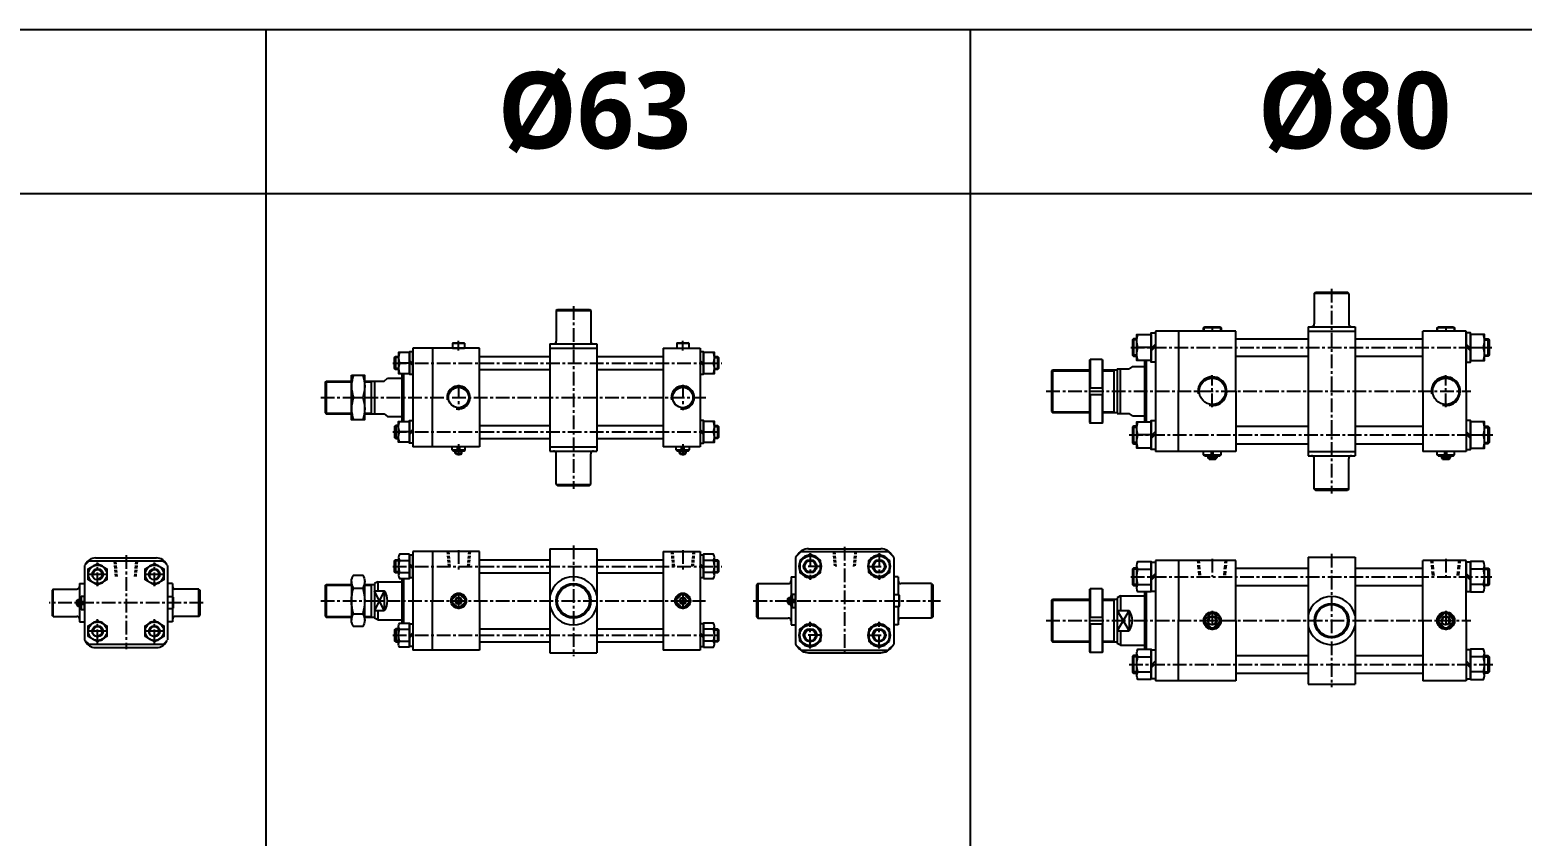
# Model space of a CAD drawing. Extents: x -819 to 29893, y -8942 to 9886.
# Drawn here: x 1222 to 2587, y 3716 to 4453 of the extents above; entities that cross this region are included whole.
import ezdxf

# ---------------------------------------------------------------- set-up
doc = ezdxf.new("R2010")
doc.units = 0
doc.header["$LTSCALE"] = 10
doc.header["$MEASUREMENT"] = 0
for name, pattern in [('CENTER', [2, 1.25, -0.25, 0.25, -0.25]), ('CENTERX2', [4, 2.5, -0.5, 0.5, -0.5]), ('HIDDEN', [0.375, 0.25, -0.125])]:
    doc.linetypes.add(name, pattern=pattern)
doc.layers.get('0').update_dxf_attribs({"linetype": 'CONTINUOUS'})
doc.layers.get('DEFPOINTS').update_dxf_attribs({"linetype": 'CONTINUOUS'})
for name, color, linetype in [('CEN', 1, 'CENTERX2'), ('CENTER', 1, 'CENTER'), ('ML', 7, 'CONTINUOUS'), ('THIN', 3, 'CONTINUOUS'), ('외형선', 3, 'CONTINUOUS')]:
    doc.layers.add(name, color=color, linetype=linetype)
doc.styles.add('문자', font='romans.shx')

msp = doc.modelspace()

# ---------------------------------------------------------------- linework, layer by layer
for p, q in [((4752.9, 4452.8), (0, 4452.8)), ((1438, 2978.5), (1438, 4452.8)), ((2082, 2978.5), (2082, 4452.8)), ((4752.9, 4302.8), (0, 4302.8))]:
    msp.add_line(p, q)
at = {"layer": 'CEN', "color": 1, "linetype": 'CENTER'}
for p, q in [((2412.2, 4215.9), (2412.2, 4028.9)), ((1719, 4200.2), (1719, 4033.2)), ((1719, 3981.3), (1719, 3880.3)), ((2412.2, 3973.7), (2412.2, 3851.7))]:
    msp.add_line(p, q, dxfattribs=at)
at = {"layer": 'CENTER'}
for p, q in [((1935.5, 3974.5), (1935.5, 3950.1)), ((1998.5, 3974.5), (1998.5, 3950.1)), ((1283.9, 3944.1), (1283.9, 3965.9)), ((1335.9, 3944.1), (1335.9, 3965.9)), ((1946.1, 3962.3), (1925, 3962.3)), ((1988, 3962.3), (2009.1, 3962.3)), ((1293.3, 3955), (1274.4, 3955)), ((1345.3, 3955), (1326.4, 3955)), ((1293.3, 3903), (1274.4, 3903)), ((1283.9, 3892.1), (1283.9, 3913.9)), ((1345.3, 3903), (1326.4, 3903)), ((1335.9, 3892.1), (1335.9, 3913.9)), ((1935.5, 3887.1), (1935.5, 3911.5)), ((1998.5, 3887.1), (1998.5, 3911.5)), ((1946.1, 3899.3), (1925, 3899.3)), ((1988, 3899.3), (2009.1, 3899.3))]:
    msp.add_line(p, q, dxfattribs=at)
at = {"layer": 'DEFPOINTS', "color": 0, "linetype": 'ByBlock'}
for p in [(1918, 3908.8), (1281.9, 3888)]:
    msp.add_point(p, dxfattribs=at)
at = {"layer": 'ML'}
for p, q in [((2396.4, 4211.9), (2397.4, 4212.9)), ((2396.4, 4211.9), (2396.4, 4183.9)), ((2427.9, 4211.9), (2396.4, 4211.9)), ((2397.4, 4212.9), (2426.9, 4212.9)), ((2427.9, 4211.9), (2426.9, 4212.9)), ((2427.9, 4211.9), (2427.9, 4183.9)), ((1703.3, 4196.2), (1704.3, 4197.2)), ((1703.3, 4196.2), (1703.3, 4168.2)), ((1703.3, 4196.2), (1734.8, 4196.2)), ((1704.3, 4197.2), (1733.8, 4197.2)), ((1733.8, 4197.2), (1734.8, 4196.2)), ((1734.8, 4196.2), (1734.8, 4168.2)), ((2251.2, 4177.4), (2251.2, 4067.4)), ((2272.2, 4177.4), (2251.2, 4177.4)), ((2295.2, 4180.4), (2296.2, 4181.4)), ((2311.2, 4180.4), (2295.2, 4180.4)), ((2295.2, 4177.4), (2295.2, 4180.4)), ((2296.2, 4181.4), (2310.2, 4181.4)), ((2310.2, 4181.4), (2311.2, 4180.4)), ((2311.2, 4180.4), (2311.2, 4177.4)), ((2390.7, 4181.4), (2390.7, 4063.4)), ((2390.7, 4181.4), (2433.7, 4181.4)), ((2390.7, 4177.4), (2433.7, 4177.4)), ((2433.7, 4181.4), (2433.7, 4063.4)), ((2508.7, 4180.4), (2509.7, 4181.4)), ((2524.7, 4180.4), (2508.7, 4180.4)), ((2508.7, 4177.4), (2508.7, 4180.4)), ((2509.7, 4181.4), (2523.7, 4181.4)), ((2523.7, 4181.4), (2524.7, 4180.4)), ((2524.7, 4180.4), (2524.7, 4177.4)), ((1608.5, 4166.2), (1609, 4166.7)), ((1608.5, 4166.2), (1619.5, 4166.2)), ((1609, 4166.7), (1619, 4166.7)), ((1619.5, 4166.2), (1619, 4166.7)), ((1697.5, 4165.7), (1740.5, 4165.7)), ((1697.5, 4165.7), (1697.5, 4067.7)), ((1740.5, 4165.7), (1740.5, 4067.7)), ((1813.5, 4166.2), (1814, 4166.7)), ((1813.5, 4166.2), (1824.5, 4166.2)), ((1814, 4166.7), (1824, 4166.7)), ((1824.5, 4166.2), (1824, 4166.7)), ((2231.2, 4170.4), (2231.2, 4154.4)), ((2247.2, 4162.4), (2235.2, 4162.4)), ((2247.2, 4161.5), (2251.2, 4165.5)), ((2247.2, 4159.2), (2251.2, 4163.2)), ((2539.2, 4161.5), (2535.2, 4165.5)), ((2539.2, 4159.2), (2535.2, 4163.2)), ((2539.2, 4162.4), (2551.1, 4162.4)), ((2555.1, 4170.4), (2555.1, 4154.4)), ((1556.5, 4142.2), (1556.5, 4154.2)), ((1569, 4150.5), (1572, 4147.5)), ((1569, 4148.8), (1572, 4145.8)), ((1572, 4161.7), (1572, 4071.7)), ((1590, 4161.7), (1572, 4161.7)), ((1633, 4161.7), (1590, 4161.7)), ((1590, 4161.7), (1590, 4116.7)), ((1608.5, 4161.7), (1619.5, 4161.7)), ((1633, 4116.7), (1633, 4161.7)), ((1697.5, 4161.7), (1740.5, 4161.7)), ((1801, 4161.7), (1835, 4161.7)), ((1801, 4161.7), (1801, 4116.7)), ((1813.5, 4161.7), (1824.5, 4161.7)), ((1835, 4161.7), (1835, 4071.7)), ((1838, 4147.5), (1835, 4150.5)), ((1838, 4145.8), (1835, 4148.8)), ((1850.6, 4154.2), (1850.6, 4142.2)), ((2191, 4150.9), (2191.5, 4151.4)), ((2191, 4150.9), (2191, 4093.9)), ((2191.5, 4151.4), (2191.5, 4125.4)), ((2202.5, 4151.4), (2191.5, 4151.4)), ((2202.5, 4151.4), (2202.5, 4125.4)), ((2202.5, 4151.4), (2203, 4150.9)), ((2203, 4093.9), (2203, 4150.9)), ((2241.2, 4150.4), (2241.2, 4094.4)), ((2242.7, 4150.4), (2242.7, 4094.4)), ((1569, 4148.2), (1559.9, 4148.2)), ((1562, 4138.7), (1562, 4094.7)), ((1563.5, 4138.7), (1563.5, 4094.7)), ((1838, 4148.2), (1847.2, 4148.2)), ((2156.2, 4140.9), (2157.2, 4141.9)), ((2156.2, 4140.9), (2156.2, 4103.9)), ((2157.2, 4141.9), (2157.2, 4102.9)), ((2213.2, 4141.9), (2213.2, 4102.9)), ((2216.2, 4142.9), (2216.2, 4101.9)), ((2219.2, 4101.9), (2219.2, 4142.9)), ((2230.2, 4144.9), (2227.2, 4142.9)), ((1492, 4130.7), (1493, 4131.7)), ((1492, 4130.7), (1492, 4102.7)), ((1493, 4131.7), (1493, 4101.7)), ((1534, 4131.7), (1534, 4101.7)), ((1537, 4131.7), (1537, 4101.7)), ((1546, 4131.7), (1549, 4134.2)), ((2191, 4125.4), (2203, 4125.4)), ((1517.9, 4116.7), (1526.3, 4116.7)), ((1590, 4071.7), (1590, 4116.7)), ((1633, 4116.7), (1633, 4071.7)), ((1801, 4116.7), (1801, 4071.7)), ((2191, 4119.4), (2203, 4119.4)), ((2191.5, 4119.4), (2191.5, 4093.4)), ((2202.5, 4119.4), (2202.5, 4093.4)), ((1492, 4102.7), (1493, 4101.7)), ((1546, 4101.7), (1549, 4099.2)), ((2156.2, 4103.9), (2157.2, 4102.9)), ((2191, 4093.9), (2191.5, 4093.4)), ((2202.5, 4093.4), (2203, 4093.9)), ((2230.2, 4099.9), (2227.2, 4101.9)), ((1556.5, 4091.2), (1556.5, 4079.2)), ((1569, 4085.2), (1559.9, 4085.2)), ((1569, 4084.5), (1572, 4087.5)), ((1569, 4082.8), (1572, 4085.8)), ((1838, 4084.5), (1835, 4087.5)), ((1838, 4082.8), (1835, 4085.8)), ((1838, 4085.2), (1847.2, 4085.2)), ((1850.6, 4091.2), (1850.6, 4079.2)), ((2191.5, 4093.4), (2202.5, 4093.4)), ((2231.2, 4090.4), (2231.2, 4074.4)), ((2247.2, 4082.4), (2235.2, 4082.4)), ((2247.2, 4081.5), (2251.2, 4085.5)), ((2247.2, 4079.2), (2251.2, 4083.2)), ((2539.2, 4081.5), (2535.2, 4085.5)), ((2539.2, 4079.2), (2535.2, 4083.2)), ((2539.2, 4082.4), (2551.1, 4082.4)), ((2555.1, 4090.4), (2555.1, 4074.4)), ((1590, 4071.7), (1572, 4071.7)), ((1633, 4071.7), (1590, 4071.7)), ((1620, 4071.7), (1608, 4071.7)), ((1608, 4068.7), (1608, 4071.7)), ((1608, 4068.7), (1612.9, 4068.7)), ((1609, 4067.7), (1608, 4068.7)), ((1619, 4067.7), (1609, 4067.7)), ((1611, 4065.7), (1611, 4067.7)), ((1612.9, 4067.7), (1612.9, 4071.7)), ((1615.2, 4067.7), (1615.2, 4071.7)), ((1615.2, 4068.7), (1620, 4068.7)), ((1617, 4065.7), (1617, 4067.7)), ((1619, 4067.7), (1620, 4068.7)), ((1620, 4068.7), (1620, 4071.7)), ((1697.5, 4071.7), (1740.5, 4071.7)), ((1697.5, 4067.7), (1740.5, 4067.7)), ((1835, 4071.7), (1801, 4071.7)), ((1825, 4071.7), (1813, 4071.7)), ((1813, 4068.7), (1813, 4071.7)), ((1813, 4068.7), (1817.9, 4068.7)), ((1814, 4067.7), (1813, 4068.7)), ((1824, 4067.7), (1814, 4067.7)), ((1816, 4065.7), (1816, 4067.7)), ((1817.9, 4067.7), (1817.9, 4071.7)), ((1820.2, 4067.7), (1820.2, 4071.7)), ((1820.2, 4068.7), (1825, 4068.7)), ((1822, 4065.7), (1822, 4067.7)), ((1824, 4067.7), (1825, 4068.7)), ((1825, 4068.7), (1825, 4071.7)), ((2272.2, 4067.4), (2251.2, 4067.4)), ((2295.2, 4064.4), (2295.2, 4067.4)), ((2302.3, 4063.4), (2302.3, 4067.4)), ((2304, 4063.4), (2304, 4067.4)), ((2311.2, 4064.4), (2311.2, 4067.4)), ((2390.7, 4067.4), (2433.7, 4067.4)), ((2508.7, 4064.4), (2508.7, 4067.4)), ((2515.8, 4063.4), (2515.8, 4067.4)), ((2517.5, 4063.4), (2517.5, 4067.4)), ((2524.7, 4064.4), (2524.7, 4067.4)), ((1612, 4064.7), (1611, 4065.7)), ((1611, 4065.7), (1617, 4065.7)), ((1616, 4064.7), (1612, 4064.7)), ((1616, 4064.7), (1617, 4065.7)), ((1703.3, 4037.2), (1703.3, 4065.2)), ((1734.8, 4037.2), (1734.8, 4065.2)), ((1817, 4064.7), (1816, 4065.7)), ((1816, 4065.7), (1822, 4065.7)), ((1821, 4064.7), (1817, 4064.7)), ((1821, 4064.7), (1822, 4065.7)), ((2296.2, 4063.4), (2295.2, 4064.4)), ((2295.2, 4064.4), (2302.3, 4064.4)), ((2296.2, 4063.4), (2310.2, 4063.4)), ((2299.2, 4063.4), (2299.2, 4061.4)), ((2300.2, 4060.4), (2299.2, 4061.4)), ((2299.2, 4061.4), (2307.2, 4061.4)), ((2300.2, 4060.4), (2306.2, 4060.4)), ((2304, 4064.4), (2311.2, 4064.4)), ((2306.2, 4060.4), (2307.2, 4061.4)), ((2307.2, 4063.4), (2307.2, 4061.4)), ((2310.2, 4063.4), (2311.2, 4064.4)), ((2390.7, 4063.4), (2433.7, 4063.4)), ((2396.4, 4032.9), (2396.4, 4060.9)), ((2427.9, 4032.9), (2427.9, 4060.9)), ((2509.7, 4063.4), (2508.7, 4064.4)), ((2508.7, 4064.4), (2515.8, 4064.4)), ((2509.7, 4063.4), (2523.7, 4063.4)), ((2512.7, 4063.4), (2512.7, 4061.4)), ((2512.7, 4061.4), (2520.7, 4061.4)), ((2513.7, 4060.4), (2512.7, 4061.4)), ((2513.7, 4060.4), (2519.7, 4060.4)), ((2517.5, 4064.4), (2524.7, 4064.4)), ((2519.7, 4060.4), (2520.7, 4061.4)), ((2520.7, 4063.4), (2520.7, 4061.4)), ((2523.7, 4063.4), (2524.7, 4064.4)), ((1703.3, 4037.2), (1734.8, 4037.2)), ((1703.3, 4037.2), (1704.3, 4036.2)), ((1704.3, 4036.2), (1733.8, 4036.2)), ((1733.8, 4036.2), (1734.8, 4037.2)), ((2427.9, 4032.9), (2396.4, 4032.9)), ((2396.4, 4032.9), (2397.4, 4031.9)), ((2397.4, 4031.9), (2426.9, 4031.9)), ((2427.9, 4032.9), (2426.9, 4031.9)), ((1590, 3975.8), (1572, 3975.8)), ((1572, 3975.8), (1572, 3885.8)), ((1633, 3975.8), (1590, 3975.8)), ((1590, 3975.8), (1590, 3930.8)), ((1633, 3930.8), (1633, 3975.8)), ((1697.5, 3978.3), (1697.5, 3883.3)), ((1697.5, 3978.3), (1740.5, 3978.3)), ((1740.5, 3978.3), (1740.5, 3883.3)), ((1801, 3975.8), (1835, 3975.8)), ((1801, 3975.8), (1801, 3930.8)), ((1835, 3975.8), (1835, 3885.8)), ((1927.4, 3975.8), (2006.7, 3975.8)), ((1934, 3978.3), (2000, 3978.3)), ((1271.9, 3963), (1271.9, 3895)), ((1343.9, 3967), (1275.9, 3967)), ((1281.9, 3970), (1337.9, 3970)), ((1347.9, 3963), (1347.9, 3895)), ((1556.5, 3956.3), (1556.5, 3968.3)), ((1559, 3970.5), (1559, 3954.1)), ((1559.9, 3967.8), (1569, 3967.8)), ((1569, 3964.6), (1572, 3961.6)), ((1569, 3962.9), (1572, 3959.9)), ((1838, 3961.6), (1835, 3964.6)), ((1838, 3959.9), (1835, 3962.9)), ((1847.2, 3967.8), (1838, 3967.8)), ((1848, 3954.1), (1848, 3970.5)), ((1850.6, 3968.3), (1850.6, 3956.3)), ((1922, 3970.5), (1922, 3891.1)), ((2012, 3970.5), (2012, 3891.1)), ((2231.2, 3960.7), (2231.2, 3944.7)), ((2234.2, 3942.3), (2234.2, 3963.1)), ((2235.2, 3959.6), (2247.2, 3959.6)), ((2272.2, 3967.7), (2251.2, 3967.7)), ((2251.2, 3967.7), (2251.2, 3857.7)), ((2390.7, 3970.7), (2390.7, 3854.7)), ((2390.7, 3970.7), (2433.7, 3970.7)), ((2433.7, 3970.7), (2433.7, 3854.7)), ((2551.1, 3959.6), (2539.2, 3959.6)), ((2552.2, 3942.3), (2552.2, 3963.1)), ((2555.1, 3960.7), (2555.1, 3944.7)), ((1267.4, 3946.5), (1267.4, 3932)), ((1267.4, 3946.5), (1271.4, 3946.5)), ((1352.4, 3946.5), (1348.4, 3946.5)), ((1352.4, 3946.5), (1352.4, 3934)), ((1492, 3944.8), (1493, 3945.8)), ((1492, 3944.8), (1492, 3916.8)), ((1493, 3945.8), (1493, 3915.8)), ((1516.1, 3948.4), (1516.1, 3913.2)), ((1528.1, 3948.4), (1528.1, 3913.2)), ((1534, 3945.8), (1534, 3915.8)), ((1540, 3948.3), (1537, 3946.6)), ((1537, 3946.6), (1537, 3915)), ((1540, 3948.3), (1540, 3939.8)), ((1559.9, 3956.8), (1569, 3956.8)), ((1562, 3951.3), (1562, 3910.3)), ((1563.5, 3951.3), (1563.5, 3910.3)), ((1847.2, 3956.8), (1838, 3956.8)), ((1887.5, 3946.5), (1886.5, 3945.5)), ((1886.5, 3945.5), (1886.5, 3916)), ((1887.5, 3946.5), (1915.5, 3946.5)), ((1887.5, 3946.5), (1887.5, 3915)), ((1918, 3952.8), (1921.5, 3952.8)), ((1918, 3952.8), (1918, 3949)), ((1918, 3949), (1918, 3908.8)), ((2016, 3952.8), (2012.5, 3952.8)), ((2016, 3952.8), (2016, 3936.3)), ((2046.5, 3946.5), (2018.5, 3946.5)), ((2046.5, 3946.5), (2046.5, 3915)), ((2046.5, 3946.5), (2047.5, 3945.5)), ((2047.5, 3945.5), (2047.5, 3916)), ((2235.2, 3945.8), (2247.2, 3945.8)), ((2247.2, 3951.8), (2251.2, 3955.8)), ((2247.2, 3949.6), (2251.2, 3953.6)), ((2539.2, 3951.8), (2535.2, 3955.8)), ((2539.2, 3949.6), (2535.2, 3953.6)), ((2551.1, 3945.8), (2539.2, 3945.8)), ((1243.4, 3941.5), (1242.4, 3940.5)), ((1242.4, 3940.5), (1242.4, 3917.5)), ((1243.4, 3941.5), (1264.9, 3941.5)), ((1243.4, 3916.5), (1243.4, 3941.5)), ((1264.9, 3931), (1265.9, 3932)), ((1264.9, 3927), (1264.9, 3931)), ((1265.9, 3932), (1265.9, 3926)), ((1265.9, 3932), (1267.9, 3932)), ((1267.9, 3934), (1268.9, 3935)), ((1267.9, 3924), (1267.9, 3934)), ((1267.9, 3930.2), (1271.9, 3930.2)), ((1268.9, 3935), (1268.9, 3930.2)), ((1268.9, 3935), (1271.9, 3935)), ((1271.9, 3923), (1271.9, 3935)), ((1352.4, 3934.5), (1352.4, 3923.5)), ((1352.4, 3934.5), (1352.9, 3934)), ((1352.9, 3934), (1352.9, 3924)), ((1376.4, 3941.5), (1354.9, 3941.5)), ((1376.4, 3916.5), (1376.4, 3941.5)), ((1376.4, 3941.5), (1377.4, 3940.5)), ((1377.4, 3940.5), (1377.4, 3917.5)), ((1517.9, 3942.5), (1526.3, 3942.5)), ((1537, 3939.8), (1546, 3939.8)), ((1546, 3939.8), (1546, 3921.8)), ((1590, 3885.8), (1590, 3930.8)), ((1612.9, 3936.7), (1608.2, 3932)), ((1615.2, 3936.7), (1619.9, 3932)), ((1633, 3930.8), (1633, 3885.8)), ((1801, 3930.8), (1801, 3885.8)), ((1817.9, 3936.7), (1813.2, 3932)), ((1820.2, 3936.7), (1824.9, 3932)), ((1915, 3932.8), (1916, 3933.8)), ((1915, 3928.8), (1915, 3932.8)), ((1916, 3933.8), (1916, 3927.8)), ((1916, 3933.8), (1918, 3933.8)), ((1918, 3935.8), (1919, 3936.8)), ((1918, 3925.8), (1918, 3935.8)), ((1918, 3932), (1922, 3932)), ((1919, 3936.8), (1922, 3936.8)), ((1919, 3936.8), (1919, 3932)), ((1922, 3924.8), (1922, 3936.8)), ((2012, 3936.3), (2012, 3925.3)), ((2016.5, 3936.3), (2016.5, 3925.3)), ((2016.5, 3936.3), (2017, 3935.8)), ((2017, 3935.8), (2017, 3925.8)), ((2156.2, 3931.2), (2157.2, 3932.2)), ((2156.2, 3931.2), (2156.2, 3894.2)), ((2157.2, 3932.2), (2157.2, 3893.2)), ((2191, 3941.2), (2191.5, 3941.7)), ((2191, 3941.2), (2191, 3884.2)), ((2202.5, 3941.7), (2191.5, 3941.7)), ((2191.5, 3941.7), (2191.5, 3915.7)), ((2202.5, 3941.7), (2203, 3941.2)), ((2202.5, 3941.7), (2202.5, 3915.7)), ((2203, 3884.2), (2203, 3941.2)), ((2213.2, 3932.2), (2213.2, 3893.2)), ((2219.2, 3935.2), (2216.2, 3933.5)), ((2216.2, 3933.5), (2216.2, 3891.9)), ((2219.2, 3935.2), (2219.2, 3922)), ((2241.2, 3938.9), (2241.2, 3886.6)), ((2242.7, 3938.9), (2242.7, 3886.6)), ((1243.4, 3916.5), (1242.4, 3917.5)), ((1243.4, 3916.5), (1264.9, 3916.5)), ((1264.9, 3927), (1265.9, 3926)), ((1265.9, 3926), (1267.9, 3926)), ((1267.4, 3926), (1267.4, 3911.5)), ((1267.9, 3927.8), (1271.9, 3927.8)), ((1267.9, 3924), (1268.9, 3923)), ((1268.9, 3927.8), (1268.9, 3923)), ((1268.9, 3923), (1271.9, 3923)), ((1352.4, 3923.5), (1352.9, 3924)), ((1352.4, 3924), (1352.4, 3911.5)), ((1376.4, 3916.5), (1354.9, 3916.5)), ((1376.4, 3916.5), (1377.4, 3917.5)), ((1492, 3916.8), (1493, 3915.8)), ((1517.9, 3919), (1526.3, 3919)), ((1537, 3921.8), (1546, 3921.8)), ((1540, 3921.8), (1540, 3913.3)), ((1608.2, 3929.6), (1612.9, 3924.9)), ((1619.9, 3929.6), (1615.2, 3924.9)), ((1813.2, 3929.6), (1817.9, 3924.9)), ((1824.9, 3929.6), (1820.2, 3924.9)), ((1915, 3928.8), (1916, 3927.8)), ((1916, 3927.8), (1918, 3927.8)), ((1918, 3929.6), (1922, 3929.6)), ((1918, 3925.8), (1919, 3924.8)), ((1919, 3929.6), (1919, 3924.8)), ((1919, 3924.8), (1922, 3924.8)), ((2016, 3925.3), (2016, 3908.8)), ((2016.5, 3925.3), (2017, 3925.8)), ((2216.2, 3922), (2227.2, 3922)), ((2227.2, 3922), (2227.2, 3903.4)), ((2302.3, 3919.7), (2296.2, 3913.5)), ((2304, 3919.7), (2310.1, 3913.5)), ((2515.8, 3919.7), (2509.7, 3913.5)), ((2517.5, 3919.7), (2523.6, 3913.5)), ((1267.4, 3911.5), (1271.4, 3911.5)), ((1352.4, 3911.5), (1348.4, 3911.5)), ((1540, 3913.3), (1537, 3915)), ((1556.5, 3905.3), (1556.5, 3893.3)), ((1559, 3891.1), (1559, 3907.5)), ((1559.9, 3904.8), (1569, 3904.8)), ((1847.2, 3904.8), (1838, 3904.8)), ((1848, 3891.1), (1848, 3907.5)), ((1850.6, 3905.3), (1850.6, 3893.3)), ((1886.5, 3916), (1887.5, 3915)), ((1887.5, 3915), (1915.5, 3915)), ((1918, 3908.8), (1921.5, 3908.8)), ((2016, 3908.8), (2012.5, 3908.8)), ((2046.5, 3915), (2018.5, 3915)), ((2047.5, 3916), (2046.5, 3915)), ((2191, 3915.7), (2203, 3915.7)), ((2191, 3909.7), (2203, 3909.7)), ((2191.5, 3909.7), (2191.5, 3883.7)), ((2202.5, 3909.7), (2202.5, 3883.7)), ((2216.2, 3903.4), (2227.2, 3903.4)), ((2219.2, 3903.4), (2219.2, 3890.2)), ((2296.2, 3911.9), (2302.3, 3905.8)), ((2310.1, 3911.9), (2304, 3905.8)), ((2509.7, 3911.9), (2515.8, 3905.8)), ((2523.6, 3911.9), (2517.5, 3905.8)), ((1343.9, 3891), (1275.9, 3891)), ((1559.9, 3893.8), (1569, 3893.8)), ((1569, 3898.6), (1572, 3901.6)), ((1569, 3896.9), (1572, 3899.9)), ((1838, 3898.6), (1835, 3901.6)), ((1838, 3896.9), (1835, 3899.9)), ((1847.2, 3893.8), (1838, 3893.8)), ((2156.2, 3894.2), (2157.2, 3893.2)), ((2219.2, 3890.2), (2216.2, 3891.9)), ((1281.9, 3888), (1337.9, 3888)), ((1590, 3885.8), (1572, 3885.8)), ((1633, 3885.8), (1590, 3885.8)), ((1697.5, 3883.3), (1740.5, 3883.3)), ((1835, 3885.8), (1801, 3885.8)), ((1927.4, 3885.8), (2006.7, 3885.8)), ((1934, 3883.3), (2000, 3883.3)), ((2191, 3884.2), (2191.5, 3883.7)), ((2191.5, 3883.7), (2202.5, 3883.7)), ((2202.5, 3883.7), (2203, 3884.2)), ((2231.2, 3880.7), (2231.2, 3864.7)), ((2234.2, 3862.3), (2234.2, 3883.1)), ((2235.2, 3879.6), (2247.2, 3879.6)), ((2247.2, 3871.8), (2251.2, 3875.8)), ((2539.2, 3871.8), (2535.2, 3875.8)), ((2551.1, 3879.6), (2539.2, 3879.6)), ((2552.2, 3862.3), (2552.2, 3883.1)), ((2555.1, 3880.7), (2555.1, 3864.7)), ((2235.2, 3865.8), (2247.2, 3865.8)), ((2247.2, 3869.6), (2251.2, 3873.6)), ((2539.2, 3869.6), (2535.2, 3873.6)), ((2551.1, 3865.8), (2539.2, 3865.8)), ((2272.2, 3857.7), (2251.2, 3857.7)), ((2390.7, 3854.7), (2433.7, 3854.7))]:
    msp.add_line(p, q, dxfattribs=at)
at = {"layer": 'ML', "color": 2}
for p, q in [((2295.7, 4177.4), (2295.7, 4180.9)), ((2310.7, 4180.9), (2310.7, 4177.4)), ((2509.2, 4177.4), (2509.2, 4180.9)), ((2524.2, 4180.9), (2524.2, 4177.4)), ((2213.2, 4141.1), (2214.5, 4141.9)), ((1534, 4130.9), (1535.3, 4131.7)), ((1534, 4102.4), (1535.3, 4101.7)), ((2213.2, 4103.6), (2214.5, 4102.9)), ((1611.5, 4065.2), (1611.5, 4067.7)), ((1616.5, 4065.2), (1616.5, 4067.7)), ((1816.5, 4065.2), (1816.5, 4067.7)), ((1821.5, 4065.2), (1821.5, 4067.7)), ((2299.7, 4063.4), (2299.7, 4060.9)), ((2306.7, 4063.4), (2306.7, 4060.9)), ((2513.2, 4063.4), (2513.2, 4060.9)), ((2520.2, 4063.4), (2520.2, 4060.9)), ((1534, 3945), (1535.3, 3945.8)), ((1265.4, 3931.5), (1267.9, 3931.5)), ((1546, 3939.8), (1537, 3921.8)), ((1546, 3921.8), (1537, 3939.8)), ((1915.5, 3933.3), (1918, 3933.3)), ((2213.2, 3931.5), (2214.5, 3932.2)), ((1265.4, 3926.5), (1267.9, 3926.5)), ((1534, 3916.5), (1535.3, 3915.8)), ((1915.5, 3928.3), (1918, 3928.3)), ((2227.2, 3922), (2216.2, 3903.4)), ((2216.2, 3922), (2227.2, 3903.4)), ((2213.2, 3894), (2214.5, 3893.2))]:
    msp.add_line(p, q, dxfattribs=at)
at = {"layer": 'ML', "color": 1, "linetype": 'CENTER'}
for p, q in [((2303.2, 4181.9), (2303.2, 4176.6)), ((2516.7, 4181.9), (2516.7, 4176.6)), ((1614, 4159.7), (1614, 4168.4)), ((1819, 4159.7), (1819, 4168.4)), ((1554, 4148.2), (1854.6, 4148.2)), ((2303.2, 4107.8), (2303.2, 4137)), ((2516.7, 4107.8), (2516.7, 4137)), ((1614, 4128.2), (1614, 4105.2)), ((1819, 4128.2), (1819, 4105.2)), ((1488, 4116.7), (1840, 4116.7)), ((1554, 4085.2), (1853.6, 4085.2)), ((1614, 4073.9), (1614, 4063.5)), ((1819, 4073.9), (1819, 4063.5)), ((2303.2, 4068.3), (2303.2, 4059.4)), ((2516.7, 4068.3), (2516.7, 4059.4)), ((1309.9, 3972.5), (1309.9, 3886.6)), ((1614, 3977), (1614, 3958.8)), ((1819, 3977), (1819, 3957.2)), ((1967, 3980.3), (1967, 3881.3)), ((1554, 3962.3), (1854.6, 3962.3)), ((1488, 3930.8), (1839.7, 3930.8)), ((1614, 3938.5), (1614, 3923.1)), ((1819, 3938.5), (1819, 3923.1)), ((1883.5, 3930.8), (2054.5, 3930.8)), ((1380.4, 3929), (1239.7, 3929)), ((2303.2, 3921.5), (2303.2, 3903.9)), ((2516.7, 3921.5), (2516.7, 3903.9)), ((2294.4, 3912.7), (2312, 3912.7)), ((2507.9, 3912.7), (2525.5, 3912.7)), ((1554, 3899.3), (1853.6, 3899.3))]:
    msp.add_line(p, q, dxfattribs=at)
at = {"layer": 'ML', "color": 7, "linetype": 'Continuous'}
for p, q in [((1608.5, 4166.2), (1608.5, 4161.7)), ((1619.5, 4166.2), (1619.5, 4161.7)), ((1813.5, 4166.2), (1813.5, 4161.7)), ((1824.5, 4166.2), (1824.5, 4161.7)), ((1633, 4154.2), (1697.5, 4154.2)), ((1740.5, 4154.2), (1801, 4154.2)), ((1633, 4142.2), (1697.5, 4142.2)), ((1740.5, 4142.2), (1801, 4142.2)), ((1493, 4131.7), (1516.1, 4131.7)), ((1528.1, 4131.7), (1546, 4131.7)), ((1549, 4134.2), (1562, 4134.2)), ((1493, 4101.7), (1516.1, 4101.7)), ((1528.1, 4101.7), (1546, 4101.7)), ((1549, 4099.2), (1562, 4099.2)), ((1633, 4091.2), (1697.5, 4091.2)), ((1740.5, 4091.2), (1801, 4091.2)), ((1633, 4079.2), (1697.5, 4079.2)), ((1740.5, 4079.2), (1801, 4079.2)), ((1633, 3968.3), (1697.5, 3968.3)), ((1740.5, 3968.3), (1801, 3968.3)), ((1493, 3945.8), (1516.1, 3945.8)), ((1528.1, 3945.8), (1537, 3945.8)), ((1540, 3948.3), (1562, 3948.3)), ((1633, 3956.3), (1697.5, 3956.3)), ((1740.5, 3956.3), (1801, 3956.3)), ((1352.4, 3934.5), (1347.9, 3934.5)), ((2016.5, 3936.3), (2012, 3936.3)), ((1352.4, 3923.5), (1347.9, 3923.5)), ((2016.5, 3925.3), (2012, 3925.3)), ((1493, 3915.8), (1516.1, 3915.8)), ((1528.1, 3915.8), (1537, 3915.8)), ((1540, 3913.3), (1562, 3913.3)), ((1633, 3905.3), (1697.5, 3905.3)), ((1740.5, 3905.3), (1801, 3905.3)), ((1633, 3893.3), (1697.5, 3893.3)), ((1740.5, 3893.3), (1801, 3893.3))]:
    msp.add_line(p, q, dxfattribs=at)
at = {"layer": 'ML', "color": 2, "linetype": 'Continuous'}
for p, q in [((1492.3, 4130.9), (1516.1, 4130.9)), ((1528.1, 4130.9), (1534, 4130.9)), ((1492.3, 4102.4), (1516.1, 4102.4)), ((1528.1, 4102.4), (1534, 4102.4)), ((1492.3, 3945), (1516.1, 3945)), ((1528.1, 3945), (1534, 3945)), ((1492.3, 3916.5), (1516.1, 3916.5)), ((1528.1, 3916.5), (1534, 3916.5))]:
    msp.add_line(p, q, dxfattribs=at)
at = {"layer": 'ML', "color": 6, "linetype": 'HIDDEN'}
for p, q in [((1603.6, 3975.8), (1604.7, 3962.9)), ((1604.7, 3975.8), (1606, 3961.8)), ((1623.4, 3975.8), (1622.1, 3961.8)), ((1624.5, 3975.8), (1623.4, 3962.9)), ((1808.6, 3975.8), (1809.7, 3962.9)), ((1809.7, 3975.8), (1811, 3961.8)), ((1828.4, 3975.8), (1827.1, 3961.8)), ((1829.5, 3975.8), (1828.4, 3962.9)), ((1956.6, 3975.8), (1957.7, 3962.9)), ((1957.7, 3975.8), (1959, 3961.8)), ((1976.4, 3975.8), (1975.1, 3961.8)), ((1977.5, 3975.8), (1976.4, 3962.9)), ((1300.6, 3953), (1299.4, 3967)), ((1301.8, 3953), (1300.6, 3967)), ((1318, 3953), (1319.2, 3967)), ((1319.1, 3953), (1320.3, 3967))]:
    msp.add_line(p, q, dxfattribs=at)
at = {"layer": 'ML', "color": 6, "linetype": 'HIDDEN', "ltscale": 1.5}
for p, q in [((2291.2, 3954.1), (2289.9, 3967.7)), ((2292.4, 3954.1), (2291.2, 3967.7)), ((2313.9, 3954.1), (2315.2, 3967.7)), ((2315.2, 3954.1), (2316.4, 3967.7)), ((2504.7, 3954), (2503.4, 3967.7)), ((2505.9, 3954), (2504.7, 3967.7)), ((2527.4, 3954), (2528.7, 3967.7)), ((2528.7, 3954), (2529.9, 3967.7))]:
    msp.add_line(p, q, dxfattribs=at)
at = {"layer": 'ML'}
for points in [[(2251.2, 4175.7), (2251.2, 4149.1), (2247.2, 4149.1), (2247.2, 4175.7), (2251.2, 4175.7)], [(2535.2, 4175.7), (2535.2, 4149.1), (2539.2, 4149.1), (2539.2, 4175.7), (2535.2, 4175.7)], [(2234.2, 4170.4), (2231.2, 4170.4), (2230.2, 4169.3), (2230.2, 4155.5), (2231.2, 4154.4), (2234.2, 4154.4)], [(2552.2, 4170.4), (2555.1, 4170.4), (2556.2, 4169.3), (2556.2, 4155.5), (2555.1, 4154.4), (2552.2, 4154.4)], [(1559, 4142.2), (1556.5, 4142.2), (1555.5, 4143.1), (1555.5, 4153.2), (1556.5, 4154.2), (1559, 4154.2)], [(1572, 4137.9), (1572, 4158.5), (1569, 4158.5), (1569, 4137.9), (1572, 4137.9)], [(1835, 4158.5), (1835, 4137.9), (1838, 4137.9), (1838, 4158.5), (1835, 4158.5)], [(1848, 4154.2), (1850.6, 4154.2), (1851.5, 4153.2), (1851.5, 4143.1), (1850.6, 4142.2), (1848, 4142.2)], [(1572, 4095.5), (1572, 4074.9), (1569, 4074.9), (1569, 4095.5), (1572, 4095.5)], [(1835, 4095.5), (1835, 4074.9), (1838, 4074.9), (1838, 4095.5), (1835, 4095.5)], [(2251.2, 4095.7), (2251.2, 4069.1), (2247.2, 4069.1), (2247.2, 4095.7), (2251.2, 4095.7)], [(2535.2, 4095.7), (2535.2, 4069.1), (2539.2, 4069.1), (2539.2, 4095.7), (2535.2, 4095.7)], [(1559, 4091.2), (1556.5, 4091.2), (1555.5, 4090.2), (1555.5, 4080.1), (1556.5, 4079.2), (1559, 4079.2)], [(1848, 4091.2), (1850.6, 4091.2), (1851.5, 4090.2), (1851.5, 4080.1), (1850.6, 4079.2), (1848, 4079.2)], [(2234.2, 4090.4), (2231.2, 4090.4), (2230.2, 4089.3), (2230.2, 4075.5), (2231.2, 4074.4), (2234.2, 4074.4)], [(2552.2, 4090.4), (2555.1, 4090.4), (2556.2, 4089.3), (2556.2, 4075.5), (2555.1, 4074.4), (2552.2, 4074.4)], [(1572, 3952), (1572, 3972.6), (1569, 3972.6), (1569, 3952), (1572, 3952)], [(1835, 3972.6), (1835, 3952), (1838, 3952), (1838, 3972.6), (1835, 3972.6)], [(1926, 3967.8), (1926, 3956.8), (1935.5, 3951.3), (1945, 3956.8), (1945, 3967.8), (1935.5, 3973.3), (1926, 3967.8)], [(2008, 3967.8), (2008, 3956.8), (1998.5, 3951.3), (1989, 3956.8), (1989, 3967.8), (1998.5, 3973.3), (2008, 3967.8)], [(1275.4, 3950.1), (1275.4, 3959.9), (1283.9, 3964.8), (1292.4, 3959.9), (1292.4, 3950.1), (1283.9, 3945.2), (1275.4, 3950.1)], [(1327.4, 3950.1), (1327.4, 3959.9), (1335.9, 3964.8), (1344.4, 3959.9), (1344.4, 3950.1), (1335.9, 3945.2), (1327.4, 3950.1)], [(1559, 3956.3), (1556.5, 3956.3), (1555.5, 3957.2), (1555.5, 3967.3), (1556.5, 3968.3), (1559, 3968.3)], [(1848, 3968.3), (1850.6, 3968.3), (1851.5, 3967.3), (1851.5, 3957.2), (1850.6, 3956.3), (1848, 3956.3)], [(2234.2, 3960.7), (2231.2, 3960.7), (2230.2, 3959.6), (2230.2, 3945.8), (2231.2, 3944.7), (2234.2, 3944.7)], [(2251.2, 3966), (2251.2, 3939.4), (2247.2, 3939.4), (2247.2, 3966), (2251.2, 3966)], [(2535.2, 3966), (2535.2, 3939.4), (2539.2, 3939.4), (2539.2, 3966), (2535.2, 3966)], [(2552.2, 3960.7), (2555.1, 3960.7), (2556.2, 3959.6), (2556.2, 3945.8), (2555.1, 3944.7), (2552.2, 3944.7)], [(1275.4, 3898.1), (1275.4, 3907.9), (1283.9, 3912.8), (1292.4, 3907.9), (1292.4, 3898.1), (1283.9, 3893.2), (1275.4, 3898.1)], [(1327.4, 3898.1), (1327.4, 3907.9), (1335.9, 3912.8), (1344.4, 3907.9), (1344.4, 3898.1), (1335.9, 3893.2), (1327.4, 3898.1)], [(1559, 3905.3), (1556.5, 3905.3), (1555.5, 3904.3), (1555.5, 3894.2), (1556.5, 3893.3), (1559, 3893.3)], [(1572, 3909.6), (1572, 3889), (1569, 3889), (1569, 3909.6), (1572, 3909.6)], [(1835, 3909.6), (1835, 3889), (1838, 3889), (1838, 3909.6), (1835, 3909.6)], [(1848, 3905.3), (1850.6, 3905.3), (1851.5, 3904.3), (1851.5, 3894.2), (1850.6, 3893.3), (1848, 3893.3)], [(1926, 3893.8), (1926, 3904.8), (1935.5, 3910.3), (1945, 3904.8), (1945, 3893.8), (1935.5, 3888.3), (1926, 3893.8)], [(2008, 3893.8), (2008, 3904.8), (1998.5, 3910.3), (1989, 3904.8), (1989, 3893.8), (1998.5, 3888.3), (2008, 3893.8)], [(2234.2, 3880.7), (2231.2, 3880.7), (2230.2, 3879.6), (2230.2, 3865.8), (2231.2, 3864.7), (2234.2, 3864.7)], [(2251.2, 3886), (2251.2, 3859.4), (2247.2, 3859.4), (2247.2, 3886), (2251.2, 3886)], [(2535.2, 3886), (2535.2, 3859.4), (2539.2, 3859.4), (2539.2, 3886), (2535.2, 3886)], [(2552.2, 3880.7), (2555.1, 3880.7), (2556.2, 3879.6), (2556.2, 3865.8), (2555.1, 3864.7), (2552.2, 3864.7)]]:
    msp.add_lwpolyline(points, dxfattribs=at)
for points in [[(2235.2, 4150.4, -0.178633), (2235.2, 4162.4, -0.178633), (2235.2, 4174.4)], [(2551.1, 4150.4, 0.178633), (2551.1, 4162.4, 0.178633), (2551.1, 4174.4)], [(1559.9, 4157.7, 0.178633), (1559.9, 4148.2, 0.178633), (1559.9, 4138.7)], [(1847.2, 4138.7, 0.178633), (1847.2, 4148.2, 0.178633), (1847.2, 4157.7)], [(1517.9, 4137.2, 0.178633), (1517.9, 4116.7, 0.178633), (1517.9, 4096.2)], [(1526.3, 4137.2, -0.178633), (1526.3, 4116.7, -0.178633), (1526.3, 4096.2)], [(1559.9, 4075.7, -0.178633), (1559.9, 4085.2, -0.178633), (1559.9, 4094.7)], [(1847.2, 4075.7, 0.178633), (1847.2, 4085.2, 0.178633), (1847.2, 4094.7)], [(2235.2, 4070.4, -0.178633), (2235.2, 4082.4, -0.178633), (2235.2, 4094.4)], [(2551.1, 4070.4, 0.178633), (2551.1, 4082.4, 0.178633), (2551.1, 4094.4)], [(1569, 3973.3), (1559.9, 3973.3, 0.309401), (1559.9, 3967.8, 0.154701), (1559.9, 3956.8, 0.309401), (1559.9, 3951.3), (1569, 3951.3), (1569, 3973.3)], [(1838, 3951.3), (1847.2, 3951.3, 0.309401), (1847.2, 3956.8, 0.154701), (1847.2, 3967.8, 0.309401), (1847.2, 3973.3), (1838, 3973.3), (1838, 3951.3)], [(2247.2, 3938.9), (2235.2, 3938.9, -0.309401), (2235.2, 3945.8, -0.154701), (2235.2, 3959.6, -0.309401), (2235.2, 3966.6), (2247.2, 3966.6), (2247.2, 3938.9)], [(2539.2, 3938.9), (2551.1, 3938.9, 0.309401), (2551.1, 3945.8, 0.154701), (2551.1, 3959.6, 0.309401), (2551.1, 3966.6), (2539.2, 3966.6), (2539.2, 3938.9)], [(1517.9, 3942.5, -0.309401), (1517.9, 3954.3), (1526.3, 3954.3, -0.309401), (1526.3, 3942.5, -0.154701), (1526.3, 3919, -0.309401), (1526.3, 3907.3), (1517.9, 3907.3, -0.309401), (1517.9, 3919, -0.154701), (1517.9, 3942.5, 0.178633)], [(1569, 3888.3), (1559.9, 3888.3, -0.309401), (1559.9, 3893.8, -0.154701), (1559.9, 3904.8, -0.309401), (1559.9, 3910.3), (1569, 3910.3), (1569, 3888.3)], [(1838, 3888.3), (1847.2, 3888.3, 0.309401), (1847.2, 3893.8, 0.154701), (1847.2, 3904.8, 0.309401), (1847.2, 3910.3), (1838, 3910.3), (1838, 3888.3)], [(2247.2, 3858.9), (2235.2, 3858.9, -0.309401), (2235.2, 3865.8, -0.154701), (2235.2, 3879.6, -0.309401), (2235.2, 3886.6), (2247.2, 3886.6), (2247.2, 3858.9)], [(2539.2, 3858.9), (2551.1, 3858.9, 0.309401), (2551.1, 3865.8, 0.154701), (2551.1, 3879.6, 0.309401), (2551.1, 3886.6), (2539.2, 3886.6), (2539.2, 3858.9)]]:
    msp.add_lwpolyline(points, format="xyb", dxfattribs=at)
for points in [[(2247.2, 4150.4), (2234.2, 4150.4), (2234.2, 4174.4), (2247.2, 4174.4)], [(2539.2, 4150.4), (2552.2, 4150.4), (2552.2, 4174.4), (2539.2, 4174.4)], [(1569, 4157.7), (1559, 4157.7), (1559, 4138.7), (1569, 4138.7)], [(1838, 4138.7), (1848, 4138.7), (1848, 4157.7), (1838, 4157.7)], [(1516.1, 4137.2), (1528.1, 4137.2), (1528.1, 4096.2), (1516.1, 4096.2)], [(1569, 4075.7), (1559, 4075.7), (1559, 4094.7), (1569, 4094.7)], [(1838, 4075.7), (1848, 4075.7), (1848, 4094.7), (1838, 4094.7)], [(2247.2, 4070.4), (2234.2, 4070.4), (2234.2, 4094.4), (2247.2, 4094.4)], [(2539.2, 4070.4), (2552.2, 4070.4), (2552.2, 4094.4), (2539.2, 4094.4)]]:
    msp.add_lwpolyline(points, close=True, dxfattribs=at)
for centre, radius in [((1614, 4116.7), 9.32), ((1819, 4116.7), 9.32), ((2303.2, 4122.4), 12), ((2516.7, 4122.4), 12), ((1935.5, 3962.3), 9.5), ((1998.5, 3962.3), 9.5), ((1283.9, 3955), 8.5), ((1283.9, 3955), 5), ((1335.9, 3955), 8.5), ((1335.9, 3955), 5), ((1935.5, 3962.3), 6), ((1998.5, 3962.3), 6), ((1719, 3930.8), 15.8), ((1719, 3930.8), 14.8), ((1614, 3930.8), 7), ((1614, 3930.8), 6), ((1614, 3930.8), 3), ((1819, 3930.8), 7), ((1819, 3930.8), 6), ((1819, 3930.8), 3), ((2303.2, 3912.7), 8), ((2303.2, 3912.7), 7), ((2303.2, 3912.7), 4), ((2412.2, 3912.7), 15.7), ((2412.2, 3912.7), 14.7), ((2516.7, 3912.7), 8), ((2516.7, 3912.7), 7), ((2516.7, 3912.7), 4), ((1283.9, 3903), 8.5), ((1283.9, 3903), 5), ((1335.9, 3903), 8.5), ((1335.9, 3903), 5), ((1935.5, 3899.3), 9.5), ((1935.5, 3899.3), 6), ((1998.5, 3899.3), 9.5), ((1998.5, 3899.3), 6)]:
    msp.add_circle(centre, radius, dxfattribs=at)
at = {"layer": 'ML', "color": 2}
for centre, radius in [((1935.5, 3962.3), 5.05), ((1998.5, 3962.3), 5.05), ((1614, 3930.8), 2.5), ((1819, 3930.8), 2.5), ((1935.5, 3899.3), 5.05), ((1998.5, 3899.3), 5.05)]:
    msp.add_circle(centre, radius, dxfattribs=at)
at = {"layer": 'ML'}
for centre, radius, start, end in [((2393.9, 4183.9), 2.5, 270, 0), ((2430.4, 4183.9), 2.5, 180, 270), ((1700.8, 4168.2), 2.5, 270, 0), ((1737.3, 4168.2), 2.5, 180, 270), ((1700.8, 4065.2), 2.5, 0, 90), ((1737.3, 4065.2), 2.5, 90, 180), ((2393.9, 4060.9), 2.5, 0, 90), ((2430.4, 4060.9), 2.5, 90, 180), ((1967, 3930.8), 60, 131.4096, 138.5904), ((1934, 3966.3), 12, 90, 150.8418), ((1935.5, 3962.3), 10.3, 97.2691, 142.7309), ((1935.5, 3962.3), 10.3, 37.2691, 82.7309), ((1998.5, 3962.3), 10.3, 97.2691, 142.7309), ((1998.5, 3962.3), 10.3, 37.2691, 82.7309), ((2000, 3966.3), 12, 29.1582, 90), ((1967, 3930.8), 60, 41.4096, 48.5904), ((1309.9, 3929), 51, 131.8325, 138.2062), ((1281.9, 3960), 10, 90, 157.2812), ((1283.9, 3955), 8.8, 104.9963, 135.0037), ((1283.9, 3955), 8.8, 44.9963, 75.0037), ((1283.9, 3955), 8.8, 344.9963, 15.0037), ((1335.9, 3955), 8.8, 104.9963, 135.0037), ((1337.9, 3960), 10, 22.7188, 90), ((1335.9, 3955), 8.8, 44.9963, 75.0037), ((1309.9, 3929), 51, 41.8712, 48.1675), ((1335.9, 3955), 8.8, 344.9963, 15.0037), ((1935.5, 3962.3), 10.3, 157.2691, 202.7309), ((1935.5, 3962.3), 10.3, 337.2691, 22.7309), ((1998.5, 3962.3), 10.3, 157.2691, 202.7309), ((1998.5, 3962.3), 10.3, 337.2691, 22.7309), ((1264.9, 3944), 2.5, 270, 0), ((1271.4, 3947), 0.5, 270, 0), ((1283.9, 3955), 8.8, 284.9963, 315.0037), ((1335.9, 3955), 8.8, 284.9963, 315.0037), ((1348.4, 3947), 0.5, 180, 270), ((1354.9, 3944), 2.5, 180, 270), ((1719, 3930.8), 22, 12.2388, 167.7612), ((1915.5, 3949), 2.5, 270, 0), ((1921.5, 3953.3), 0.5, 270, 0), ((1935.5, 3962.3), 10.3, 217.2691, 262.7309), ((1935.5, 3962.3), 10.3, 277.2691, 322.7309), ((1998.5, 3962.3), 10.3, 217.2691, 262.7309), ((1998.5, 3962.3), 10.3, 277.2691, 322.7309), ((2012.5, 3953.3), 0.5, 180, 270), ((2018.5, 3949), 2.5, 180, 270), ((1534, 3930.8), 15, 323.183, 36.817), ((2412.2, 3912.7), 22, 12.2388, 167.7612), ((1264.9, 3914), 2.5, 0, 90), ((1354.9, 3914), 2.5, 90, 180), ((1719, 3930.8), 22, 192.2388, 347.7612), ((2214.3, 3912.7), 15.8, 324.1474, 35.8526), ((1271.4, 3911), 0.5, 0, 90), ((1283.9, 3903), 8.8, 104.9963, 135.0037), ((1283.9, 3903), 8.8, 44.9963, 75.0037), ((1283.9, 3903), 8.8, 344.9963, 15.0037), ((1335.9, 3903), 8.8, 104.9963, 135.0037), ((1335.9, 3903), 8.8, 44.9963, 75.0037), ((1335.9, 3903), 8.8, 344.9963, 15.0037), ((1348.4, 3911), 0.5, 90, 180), ((1915.5, 3912.5), 2.5, 0, 90), ((1921.5, 3908.3), 0.5, 0, 90), ((1935.5, 3899.3), 10.3, 157.2691, 202.7309), ((1935.5, 3899.3), 10.3, 97.2691, 142.7309), ((1935.5, 3899.3), 10.3, 37.2691, 82.7309), ((1935.5, 3899.3), 10.3, 337.2691, 22.7309), ((1998.5, 3899.3), 10.3, 157.2691, 202.7309), ((1998.5, 3899.3), 10.3, 97.2691, 142.7309), ((1998.5, 3899.3), 10.3, 37.2691, 82.7309), ((1998.5, 3899.3), 10.3, 337.2691, 22.7309), ((2012.5, 3908.3), 0.5, 90, 180), ((2018.5, 3912.5), 2.5, 90, 180), ((2412.2, 3912.7), 22, 192.2388, 347.7612), ((1309.9, 3929), 51, 221.7938, 228.1675), ((1281.9, 3898), 10, 202.7188, 270), ((1283.9, 3903), 8.8, 284.9963, 315.0037), ((1337.9, 3898), 10, 270, 337.2812), ((1335.9, 3903), 8.8, 284.9963, 315.0037), ((1309.9, 3929), 51, 311.8325, 318.1288), ((1967, 3930.8), 60, 221.4096, 228.5904), ((1934, 3895.3), 12, 209.1582, 270), ((1935.5, 3899.3), 10.3, 217.2691, 262.7309), ((1935.5, 3899.3), 10.3, 277.2691, 322.7309), ((1998.5, 3899.3), 10.3, 217.2691, 262.7309), ((1998.5, 3899.3), 10.3, 277.2691, 322.7309), ((2000, 3895.3), 12, 270, 330.8418), ((1967, 3930.8), 60, 311.4096, 318.5904)]:
    msp.add_arc(centre, radius, start, end, dxfattribs=at)
at = {"layer": 'ML', "color": 2}
for centre, radius, start, end in [((2303.2, 4122.4), 13.2, 256.7423, 190.0921), ((2516.7, 4122.4), 13.2, 256.7423, 190.0921), ((1614, 4116.7), 10.5, 257.7131, 191.0431), ((1819, 4116.7), 10.5, 257.7131, 191.0431), ((1283.9, 3955), 4.19, 259.5017, 192.7138), ((1335.9, 3955), 4.19, 259.5017, 192.7138), ((1614, 3930.8), 6.5, 262.191, 185.6433), ((1819, 3930.8), 6.5, 262.191, 185.6433), ((2303.2, 3912.7), 7.5, 261.0124, 189.6973), ((2516.7, 3912.7), 7.5, 261.0124, 189.6973), ((1283.9, 3903), 4.19, 259.5017, 192.7138), ((1335.9, 3903), 4.19, 259.5017, 192.7138), ((2303.2, 3912.7), 3.5, 257.328, 189.2411), ((2516.7, 3912.7), 3.5, 257.328, 189.2411)]:
    msp.add_arc(centre, radius, start, end, dxfattribs=at)
at = {"layer": 'THIN', "color": 2}
for p, q in [((2234.2, 4169.3), (2230.2, 4169.3)), ((2552.2, 4169.3), (2556.2, 4169.3)), ((1559, 4153.2), (1555.5, 4153.2)), ((1848, 4153.2), (1851.5, 4153.2)), ((2234.2, 4155.5), (2230.2, 4155.5)), ((2552.2, 4155.5), (2556.2, 4155.5)), ((1559, 4143.1), (1555.5, 4143.1)), ((1848, 4143.1), (1851.5, 4143.1)), ((1559, 4090.2), (1555.5, 4090.2)), ((1559, 4080.1), (1555.5, 4080.1)), ((1848, 4090.2), (1851.5, 4090.2)), ((1848, 4080.1), (1851.5, 4080.1)), ((2234.2, 4089.3), (2230.2, 4089.3)), ((2552.2, 4089.3), (2556.2, 4089.3)), ((2234.2, 4075.5), (2230.2, 4075.5)), ((2552.2, 4075.5), (2556.2, 4075.5)), ((1559, 3967.3), (1555.5, 3967.3)), ((1559, 3957.2), (1555.5, 3957.2)), ((1848, 3967.3), (1851.5, 3967.3)), ((1848, 3957.2), (1851.5, 3957.2)), ((2234.2, 3959.6), (2230.2, 3959.6)), ((2552.2, 3959.6), (2556.2, 3959.6)), ((2234.2, 3945.8), (2230.2, 3945.8)), ((2552.2, 3945.8), (2556.2, 3945.8)), ((1559, 3904.3), (1555.5, 3904.3)), ((1848, 3904.3), (1851.5, 3904.3)), ((1559, 3894.2), (1555.5, 3894.2)), ((1848, 3894.2), (1851.5, 3894.2)), ((2234.2, 3879.6), (2230.2, 3879.6)), ((2552.2, 3879.6), (2556.2, 3879.6)), ((2234.2, 3865.8), (2230.2, 3865.8)), ((2552.2, 3865.8), (2556.2, 3865.8))]:
    msp.add_line(p, q, dxfattribs=at)
at = {"layer": '외형선', "color": 7}
for p, q in [((2324.7, 4177.4), (2272.2, 4177.4)), ((2272.2, 4177.4), (2272.2, 4122.4)), ((2324.7, 4122.4), (2324.7, 4177.4)), ((2535.2, 4177.4), (2495.7, 4177.4)), ((2495.7, 4122.4), (2495.7, 4177.4)), ((2535.2, 4122.4), (2535.2, 4177.4)), ((2272.2, 4067.4), (2272.2, 4122.4)), ((2324.7, 4122.4), (2324.7, 4067.4)), ((2495.7, 4122.4), (2495.7, 4067.4)), ((2535.2, 4122.4), (2535.2, 4067.4)), ((2324.7, 4067.4), (2272.2, 4067.4)), ((2535.2, 4067.4), (2495.7, 4067.4)), ((2324.7, 3967.7), (2272.2, 3967.7)), ((2272.2, 3967.7), (2272.2, 3912.7)), ((2324.7, 3912.7), (2324.7, 3967.7)), ((2535.2, 3967.7), (2495.7, 3967.7)), ((2495.7, 3912.7), (2495.7, 3967.7)), ((2535.2, 3912.7), (2535.2, 3967.7)), ((2272.2, 3857.7), (2272.2, 3912.7)), ((2324.7, 3912.7), (2324.7, 3857.7)), ((2495.7, 3912.7), (2495.7, 3857.7)), ((2535.2, 3912.7), (2535.2, 3857.7)), ((2324.7, 3857.7), (2272.2, 3857.7)), ((2535.2, 3857.7), (2495.7, 3857.7))]:
    msp.add_line(p, q, dxfattribs=at)
at = {"layer": '외형선', "color": 1, "linetype": 'CENTER'}
for p, q in [((2228.7, 4162.4), (2558.9, 4162.4)), ((2151.4, 4122.4), (2539.6, 4122.4)), ((2227.2, 4082.4), (2561.3, 4082.4)), ((2303.2, 3969.1), (2303.2, 3952.7)), ((2516.7, 3969.1), (2516.7, 3951.8)), ((2228.7, 3952.7), (2558.9, 3952.7)), ((2151.4, 3912.7), (2539.6, 3912.7)), ((2227.2, 3872.7), (2561.3, 3872.7))]:
    msp.add_line(p, q, dxfattribs=at)
at = {"layer": '외형선', "color": 7, "linetype": 'Continuous'}
for p, q in [((2324.7, 4170.4), (2390.7, 4170.4)), ((2433.7, 4170.4), (2495.7, 4170.4)), ((2324.7, 4154.4), (2390.7, 4154.4)), ((2433.7, 4154.4), (2495.7, 4154.4)), ((2157.2, 4141.9), (2191, 4141.9)), ((2203, 4141.9), (2216.2, 4141.9)), ((2216.2, 4142.9), (2227.2, 4142.9)), ((2230.2, 4144.9), (2241.2, 4144.9)), ((2157.2, 4102.9), (2191, 4102.9)), ((2203, 4102.9), (2216.2, 4102.9)), ((2216.2, 4101.9), (2227.2, 4101.9)), ((2230.2, 4099.9), (2241.2, 4099.9)), ((2324.7, 4090.4), (2390.7, 4090.4)), ((2433.7, 4090.4), (2495.7, 4090.4)), ((2324.7, 4074.4), (2390.7, 4074.4)), ((2433.7, 4074.4), (2495.7, 4074.4)), ((2324.7, 3960.7), (2390.7, 3960.7)), ((2433.7, 3960.7), (2495.7, 3960.7)), ((2324.7, 3944.7), (2390.7, 3944.7)), ((2433.7, 3944.7), (2495.7, 3944.7)), ((2157.2, 3932.2), (2191, 3932.2)), ((2203, 3932.2), (2216.2, 3932.2)), ((2219.2, 3935.2), (2241.2, 3935.2)), ((2157.2, 3893.2), (2191, 3893.2)), ((2203, 3893.2), (2216.2, 3893.2)), ((2219.2, 3890.2), (2241.2, 3890.2)), ((2324.7, 3880.7), (2390.7, 3880.7)), ((2433.7, 3880.7), (2495.7, 3880.7)), ((2324.7, 3864.7), (2390.7, 3864.7)), ((2433.7, 3864.7), (2495.7, 3864.7))]:
    msp.add_line(p, q, dxfattribs=at)
at = {"layer": '외형선', "color": 2, "linetype": 'Continuous'}
for p, q in [((2156.4, 4141.1), (2191, 4141.1)), ((2203, 4141.1), (2213.2, 4141.1)), ((2156.4, 4103.6), (2191, 4103.6)), ((2203, 4103.6), (2213.2, 4103.6)), ((2156.4, 3931.5), (2191, 3931.5)), ((2203, 3931.5), (2213.2, 3931.5)), ((2156.4, 3894), (2191, 3894)), ((2203, 3894), (2213.2, 3894))]:
    msp.add_line(p, q, dxfattribs=at)

# ---------------------------------------------------------------- texts
at = {"char_height": 70, "attachment_point": 1, "style": '문자'}
for s, insert in [('{\\fMalgun Gothic|b1|i0|c129|p50;%%C63}', (1649.7, 4414.3)), ('{\\fMalgun Gothic|b1|i0|c129|p50;%%C80}', (2344.7, 4414.3))]:
    msp.add_mtext_dynamic_manual_height_columns(s, width=124.533, gutter_width=16, heights=[0], dxfattribs=dict(at, insert=insert))

doc.saveas('drawing.dxf')
